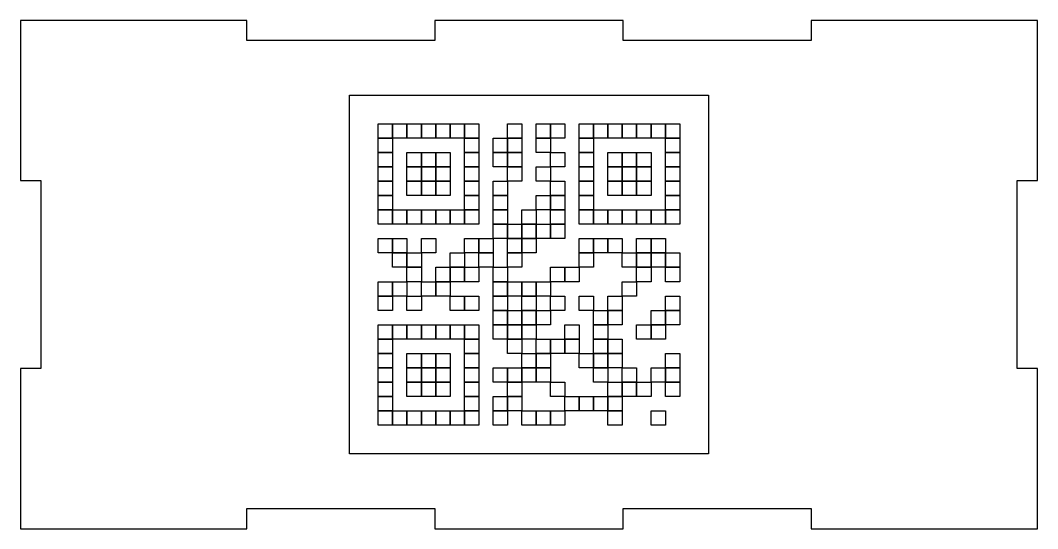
# Model space of a CAD drawing. Extents: x 0 to 15, y 10.5 to 18.
# Drawn here: x 0 to 5.91, y 10.51 to 13.46 of the extents above; entities that cross this region are included whole.
import ezdxf

# ---------------------------------------------------------------- set-up
doc = ezdxf.new("R2010")
doc.units = 0
doc.layers.get('0').update_dxf_attribs({"linetype": 'CONTINUOUS'})

msp = doc.modelspace()

# ---------------------------------------------------------------- linework, layer by layer
at = {"color": 1}
for p, q in [((0, 13.464567), (0, 12.533937)), ((0.224016, 13.464567), (0, 13.464567)), ((1.315512, 13.464567), (0.224016, 13.464567)), ((1.315512, 13.346457), (1.315512, 13.464567)), ((3.498504, 13.464567), (2.407008, 13.464567)), ((2.407008, 13.464567), (2.407008, 13.346457)), ((3.498504, 13.346457), (3.498504, 13.464567)), ((5.905512, 13.464567), (4.59, 13.464567)), ((4.59, 13.464567), (4.59, 13.346457)), ((5.905512, 12.533937), (5.905512, 13.464567)), ((2.407008, 13.346457), (1.315512, 13.346457)), ((4.59, 13.346457), (3.498504, 13.346457)), ((0, 12.533937), (0.11811, 12.533937)), ((0.11811, 12.533937), (0.11811, 11.442441)), ((5.787402, 11.442441), (5.787402, 12.533937)), ((5.787402, 12.533937), (5.905512, 12.533937)), ((0.11811, 11.442441), (0, 11.442441)), ((0, 11.442441), (0, 10.511811)), ((5.905512, 11.442441), (5.787402, 11.442441)), ((5.905512, 10.511811), (5.905512, 11.442441)), ((1.315512, 10.511811), (1.315512, 10.629921)), ((1.315512, 10.629921), (2.407008, 10.629921)), ((2.407008, 10.629921), (2.407008, 10.511811)), ((3.498504, 10.511811), (3.498504, 10.629921)), ((3.498504, 10.629921), (4.59, 10.629921)), ((4.59, 10.629921), (4.59, 10.511811)), ((0, 10.511811), (1.315512, 10.511811)), ((2.407008, 10.511811), (3.498504, 10.511811)), ((4.59, 10.511811), (5.681496, 10.511811)), ((5.681496, 10.511811), (5.905512, 10.511811))]:
    msp.add_line(p, q, dxfattribs=at)
at = {"color": 7}
for p, q in [((1.911091, 13.029854), (3.994421, 13.029854)), ((1.911091, 10.946524), (1.911091, 13.029854)), ((3.994421, 13.029854), (3.994421, 10.946524)), ((2.077757, 12.863188), (2.16109, 12.863188)), ((2.077757, 12.779855), (2.077757, 12.863188)), ((2.16109, 12.863188), (2.16109, 12.779855)), ((2.16109, 12.863188), (2.244423, 12.863188)), ((2.16109, 12.779855), (2.16109, 12.863188)), ((2.244423, 12.863188), (2.244423, 12.779855)), ((2.244423, 12.863188), (2.327757, 12.863188)), ((2.244423, 12.779855), (2.244423, 12.863188)), ((2.327757, 12.863188), (2.327757, 12.779855)), ((2.327757, 12.863188), (2.41109, 12.863188)), ((2.327757, 12.779855), (2.327757, 12.863188)), ((2.41109, 12.863188), (2.41109, 12.779855)), ((2.41109, 12.863188), (2.494423, 12.863188)), ((2.41109, 12.779855), (2.41109, 12.863188)), ((2.494423, 12.863188), (2.494423, 12.779855)), ((2.494423, 12.863188), (2.577756, 12.863188)), ((2.494423, 12.779855), (2.494423, 12.863188)), ((2.577756, 12.863188), (2.577756, 12.779855)), ((2.577756, 12.863188), (2.66109, 12.863188)), ((2.577756, 12.779855), (2.577756, 12.863188)), ((2.66109, 12.863188), (2.66109, 12.779855)), ((2.827756, 12.863188), (2.911089, 12.863188)), ((2.827756, 12.779855), (2.827756, 12.863188)), ((2.911089, 12.863188), (2.911089, 12.779855)), ((2.994423, 12.863188), (3.077756, 12.863188)), ((2.994423, 12.779855), (2.994423, 12.863188)), ((3.077756, 12.863188), (3.077756, 12.779855)), ((3.077756, 12.863188), (3.161089, 12.863188)), ((3.077756, 12.779855), (3.077756, 12.863188)), ((3.161089, 12.863188), (3.161089, 12.779855)), ((3.244422, 12.863188), (3.327755, 12.863188)), ((3.244422, 12.779855), (3.244422, 12.863188)), ((3.327755, 12.863188), (3.327755, 12.779855)), ((3.327755, 12.863188), (3.411089, 12.863188)), ((3.327755, 12.779855), (3.327755, 12.863188)), ((3.411089, 12.863188), (3.411089, 12.779855)), ((3.411089, 12.863188), (3.494422, 12.863188)), ((3.411089, 12.779855), (3.411089, 12.863188)), ((3.494422, 12.863188), (3.494422, 12.779855)), ((3.494422, 12.863188), (3.577755, 12.863188)), ((3.494422, 12.779855), (3.494422, 12.863188)), ((3.577755, 12.863188), (3.577755, 12.779855)), ((3.577755, 12.863188), (3.661088, 12.863188)), ((3.577755, 12.779855), (3.577755, 12.863188)), ((3.661088, 12.863188), (3.661088, 12.779855)), ((3.661088, 12.863188), (3.744422, 12.863188)), ((3.661088, 12.779855), (3.661088, 12.863188)), ((3.744422, 12.863188), (3.744422, 12.779855)), ((3.744422, 12.863188), (3.827755, 12.863188)), ((3.744422, 12.779855), (3.744422, 12.863188)), ((3.827755, 12.863188), (3.827755, 12.779855)), ((2.16109, 12.779855), (2.077757, 12.779855)), ((2.077757, 12.779855), (2.16109, 12.779855)), ((2.077757, 12.696521), (2.077757, 12.779855)), ((2.244423, 12.779855), (2.16109, 12.779855)), ((2.16109, 12.779855), (2.16109, 12.696521)), ((2.327757, 12.779855), (2.244423, 12.779855)), ((2.41109, 12.779855), (2.327757, 12.779855)), ((2.494423, 12.779855), (2.41109, 12.779855)), ((2.577756, 12.779855), (2.494423, 12.779855)), ((2.66109, 12.779855), (2.577756, 12.779855)), ((2.577756, 12.779855), (2.66109, 12.779855)), ((2.577756, 12.696521), (2.577756, 12.779855)), ((2.66109, 12.779855), (2.66109, 12.696521)), ((2.744423, 12.779855), (2.827756, 12.779855)), ((2.744423, 12.696521), (2.744423, 12.779855)), ((2.911089, 12.779855), (2.827756, 12.779855)), ((2.827756, 12.779855), (2.827756, 12.696521)), ((2.827756, 12.779855), (2.911089, 12.779855)), ((2.827756, 12.696521), (2.827756, 12.779855)), ((2.911089, 12.779855), (2.911089, 12.696521)), ((3.077756, 12.779855), (2.994423, 12.779855)), ((2.994423, 12.779855), (3.077756, 12.779855)), ((2.994423, 12.696521), (2.994423, 12.779855)), ((3.161089, 12.779855), (3.077756, 12.779855)), ((3.077756, 12.779855), (3.077756, 12.696521)), ((3.327755, 12.779855), (3.244422, 12.779855)), ((3.244422, 12.779855), (3.327755, 12.779855)), ((3.244422, 12.696521), (3.244422, 12.779855)), ((3.411089, 12.779855), (3.327755, 12.779855)), ((3.327755, 12.779855), (3.327755, 12.696521)), ((3.494422, 12.779855), (3.411089, 12.779855)), ((3.577755, 12.779855), (3.494422, 12.779855)), ((3.661088, 12.779855), (3.577755, 12.779855)), ((3.744422, 12.779855), (3.661088, 12.779855)), ((3.827755, 12.779855), (3.744422, 12.779855)), ((3.744422, 12.779855), (3.827755, 12.779855)), ((3.744422, 12.696521), (3.744422, 12.779855)), ((3.827755, 12.779855), (3.827755, 12.696521)), ((2.16109, 12.696521), (2.077757, 12.696521)), ((2.077757, 12.696521), (2.16109, 12.696521)), ((2.077757, 12.613188), (2.077757, 12.696521)), ((2.16109, 12.696521), (2.16109, 12.613188)), ((2.244423, 12.696521), (2.327757, 12.696521)), ((2.244423, 12.613188), (2.244423, 12.696521)), ((2.327757, 12.696521), (2.327757, 12.613188)), ((2.327757, 12.696521), (2.41109, 12.696521)), ((2.327757, 12.613188), (2.327757, 12.696521)), ((2.41109, 12.696521), (2.41109, 12.613188)), ((2.41109, 12.696521), (2.494423, 12.696521)), ((2.41109, 12.613188), (2.41109, 12.696521)), ((2.494423, 12.696521), (2.494423, 12.613188)), ((2.66109, 12.696521), (2.577756, 12.696521)), ((2.577756, 12.696521), (2.66109, 12.696521)), ((2.577756, 12.613188), (2.577756, 12.696521)), ((2.66109, 12.696521), (2.66109, 12.613188)), ((2.827756, 12.696521), (2.744423, 12.696521)), ((2.744423, 12.696521), (2.827756, 12.696521)), ((2.744423, 12.613188), (2.744423, 12.696521)), ((2.911089, 12.696521), (2.827756, 12.696521)), ((2.827756, 12.696521), (2.827756, 12.613188)), ((2.827756, 12.696521), (2.911089, 12.696521)), ((2.827756, 12.613188), (2.827756, 12.696521)), ((2.911089, 12.696521), (2.911089, 12.613188)), ((3.077756, 12.696521), (2.994423, 12.696521)), ((3.077756, 12.696521), (3.161089, 12.696521)), ((3.077756, 12.613188), (3.077756, 12.696521)), ((3.161089, 12.696521), (3.161089, 12.613188)), ((3.327755, 12.696521), (3.244422, 12.696521)), ((3.244422, 12.696521), (3.327755, 12.696521)), ((3.244422, 12.613188), (3.244422, 12.696521)), ((3.327755, 12.696521), (3.327755, 12.613188)), ((3.411089, 12.696521), (3.494422, 12.696521)), ((3.411089, 12.613188), (3.411089, 12.696521)), ((3.494422, 12.696521), (3.494422, 12.613188)), ((3.494422, 12.696521), (3.577755, 12.696521)), ((3.494422, 12.613188), (3.494422, 12.696521)), ((3.577755, 12.696521), (3.577755, 12.613188)), ((3.577755, 12.696521), (3.661088, 12.696521)), ((3.577755, 12.613188), (3.577755, 12.696521)), ((3.661088, 12.696521), (3.661088, 12.613188)), ((3.827755, 12.696521), (3.744422, 12.696521)), ((3.744422, 12.696521), (3.827755, 12.696521)), ((3.744422, 12.613188), (3.744422, 12.696521)), ((3.827755, 12.696521), (3.827755, 12.613188)), ((2.16109, 12.613188), (2.077757, 12.613188)), ((2.077757, 12.613188), (2.16109, 12.613188)), ((2.077757, 12.529855), (2.077757, 12.613188)), ((2.16109, 12.613188), (2.16109, 12.529855)), ((2.327757, 12.613188), (2.244423, 12.613188)), ((2.244423, 12.613188), (2.327757, 12.613188)), ((2.244423, 12.529855), (2.244423, 12.613188)), ((2.41109, 12.613188), (2.327757, 12.613188)), ((2.327757, 12.613188), (2.327757, 12.529855)), ((2.327757, 12.613188), (2.41109, 12.613188)), ((2.327757, 12.529855), (2.327757, 12.613188)), ((2.494423, 12.613188), (2.41109, 12.613188)), ((2.41109, 12.613188), (2.41109, 12.529855)), ((2.41109, 12.613188), (2.494423, 12.613188)), ((2.41109, 12.529855), (2.41109, 12.613188)), ((2.494423, 12.613188), (2.494423, 12.529855)), ((2.66109, 12.613188), (2.577756, 12.613188)), ((2.577756, 12.613188), (2.66109, 12.613188)), ((2.577756, 12.529855), (2.577756, 12.613188)), ((2.66109, 12.613188), (2.66109, 12.529855)), ((2.827756, 12.613188), (2.744423, 12.613188)), ((2.911089, 12.613188), (2.827756, 12.613188)), ((2.827756, 12.613188), (2.911089, 12.613188)), ((2.827756, 12.529855), (2.827756, 12.613188)), ((2.911089, 12.613188), (2.911089, 12.529855)), ((2.994423, 12.613188), (3.077756, 12.613188)), ((2.994423, 12.529855), (2.994423, 12.613188)), ((3.161089, 12.613188), (3.077756, 12.613188)), ((3.077756, 12.613188), (3.077756, 12.529855)), ((3.327755, 12.613188), (3.244422, 12.613188)), ((3.244422, 12.613188), (3.327755, 12.613188)), ((3.244422, 12.529855), (3.244422, 12.613188)), ((3.327755, 12.613188), (3.327755, 12.529855)), ((3.494422, 12.613188), (3.411089, 12.613188)), ((3.411089, 12.613188), (3.494422, 12.613188)), ((3.411089, 12.529855), (3.411089, 12.613188)), ((3.577755, 12.613188), (3.494422, 12.613188)), ((3.494422, 12.613188), (3.494422, 12.529855)), ((3.494422, 12.613188), (3.577755, 12.613188)), ((3.494422, 12.529855), (3.494422, 12.613188)), ((3.661088, 12.613188), (3.577755, 12.613188)), ((3.577755, 12.613188), (3.577755, 12.529855)), ((3.577755, 12.613188), (3.661088, 12.613188)), ((3.577755, 12.529855), (3.577755, 12.613188)), ((3.661088, 12.613188), (3.661088, 12.529855)), ((3.827755, 12.613188), (3.744422, 12.613188)), ((3.744422, 12.613188), (3.827755, 12.613188)), ((3.744422, 12.529855), (3.744422, 12.613188)), ((3.827755, 12.613188), (3.827755, 12.529855)), ((2.16109, 12.529855), (2.077757, 12.529855)), ((2.077757, 12.529855), (2.16109, 12.529855)), ((2.077757, 12.446522), (2.077757, 12.529855)), ((2.16109, 12.529855), (2.16109, 12.446522)), ((2.327757, 12.529855), (2.244423, 12.529855)), ((2.244423, 12.529855), (2.327757, 12.529855)), ((2.244423, 12.446522), (2.244423, 12.529855)), ((2.41109, 12.529855), (2.327757, 12.529855)), ((2.327757, 12.529855), (2.327757, 12.446522)), ((2.327757, 12.529855), (2.41109, 12.529855)), ((2.327757, 12.446522), (2.327757, 12.529855)), ((2.494423, 12.529855), (2.41109, 12.529855)), ((2.41109, 12.529855), (2.41109, 12.446522)), ((2.41109, 12.529855), (2.494423, 12.529855)), ((2.41109, 12.446522), (2.41109, 12.529855)), ((2.494423, 12.529855), (2.494423, 12.446522)), ((2.66109, 12.529855), (2.577756, 12.529855)), ((2.577756, 12.529855), (2.66109, 12.529855)), ((2.577756, 12.446522), (2.577756, 12.529855)), ((2.66109, 12.529855), (2.66109, 12.446522)), ((2.744423, 12.529855), (2.827756, 12.529855)), ((2.744423, 12.446522), (2.744423, 12.529855)), ((2.911089, 12.529855), (2.827756, 12.529855)), ((2.827756, 12.529855), (2.827756, 12.446522)), ((3.077756, 12.529855), (2.994423, 12.529855)), ((3.077756, 12.529855), (3.161089, 12.529855)), ((3.077756, 12.446522), (3.077756, 12.529855)), ((3.161089, 12.529855), (3.161089, 12.446522)), ((3.327755, 12.529855), (3.244422, 12.529855)), ((3.244422, 12.529855), (3.327755, 12.529855)), ((3.244422, 12.446522), (3.244422, 12.529855)), ((3.327755, 12.529855), (3.327755, 12.446522)), ((3.494422, 12.529855), (3.411089, 12.529855)), ((3.411089, 12.529855), (3.494422, 12.529855)), ((3.411089, 12.446522), (3.411089, 12.529855)), ((3.577755, 12.529855), (3.494422, 12.529855)), ((3.494422, 12.529855), (3.494422, 12.446522)), ((3.494422, 12.529855), (3.577755, 12.529855)), ((3.494422, 12.446522), (3.494422, 12.529855)), ((3.661088, 12.529855), (3.577755, 12.529855)), ((3.577755, 12.529855), (3.577755, 12.446522)), ((3.577755, 12.529855), (3.661088, 12.529855)), ((3.577755, 12.446522), (3.577755, 12.529855)), ((3.661088, 12.529855), (3.661088, 12.446522)), ((3.827755, 12.529855), (3.744422, 12.529855)), ((3.744422, 12.529855), (3.827755, 12.529855)), ((3.744422, 12.446522), (3.744422, 12.529855)), ((3.827755, 12.529855), (3.827755, 12.446522)), ((2.16109, 12.446522), (2.077757, 12.446522)), ((2.077757, 12.446522), (2.16109, 12.446522)), ((2.077757, 12.363189), (2.077757, 12.446522)), ((2.16109, 12.446522), (2.16109, 12.363189)), ((2.327757, 12.446522), (2.244423, 12.446522)), ((2.41109, 12.446522), (2.327757, 12.446522)), ((2.494423, 12.446522), (2.41109, 12.446522)), ((2.66109, 12.446522), (2.577756, 12.446522)), ((2.577756, 12.446522), (2.66109, 12.446522)), ((2.577756, 12.363189), (2.577756, 12.446522)), ((2.66109, 12.446522), (2.66109, 12.363189)), ((2.827756, 12.446522), (2.744423, 12.446522)), ((2.744423, 12.446522), (2.827756, 12.446522)), ((2.744423, 12.363189), (2.744423, 12.446522)), ((2.827756, 12.446522), (2.827756, 12.363189)), ((2.994423, 12.446522), (3.077756, 12.446522)), ((2.994423, 12.363189), (2.994423, 12.446522)), ((3.161089, 12.446522), (3.077756, 12.446522)), ((3.077756, 12.446522), (3.077756, 12.363189)), ((3.077756, 12.446522), (3.161089, 12.446522)), ((3.077756, 12.363189), (3.077756, 12.446522)), ((3.161089, 12.446522), (3.161089, 12.363189)), ((3.327755, 12.446522), (3.244422, 12.446522)), ((3.244422, 12.446522), (3.327755, 12.446522)), ((3.244422, 12.363189), (3.244422, 12.446522)), ((3.327755, 12.446522), (3.327755, 12.363189)), ((3.494422, 12.446522), (3.411089, 12.446522)), ((3.577755, 12.446522), (3.494422, 12.446522)), ((3.661088, 12.446522), (3.577755, 12.446522)), ((3.827755, 12.446522), (3.744422, 12.446522)), ((3.744422, 12.446522), (3.827755, 12.446522)), ((3.744422, 12.363189), (3.744422, 12.446522)), ((3.827755, 12.446522), (3.827755, 12.363189)), ((2.16109, 12.363189), (2.077757, 12.363189)), ((2.077757, 12.363189), (2.16109, 12.363189)), ((2.077757, 12.279855), (2.077757, 12.363189)), ((2.16109, 12.363189), (2.16109, 12.279855)), ((2.16109, 12.363189), (2.244423, 12.363189)), ((2.16109, 12.279855), (2.16109, 12.363189)), ((2.244423, 12.363189), (2.244423, 12.279855)), ((2.244423, 12.363189), (2.327757, 12.363189)), ((2.244423, 12.279855), (2.244423, 12.363189)), ((2.327757, 12.363189), (2.327757, 12.279855)), ((2.327757, 12.363189), (2.41109, 12.363189)), ((2.327757, 12.279855), (2.327757, 12.363189)), ((2.41109, 12.363189), (2.41109, 12.279855)), ((2.41109, 12.363189), (2.494423, 12.363189)), ((2.41109, 12.279855), (2.41109, 12.363189)), ((2.494423, 12.363189), (2.494423, 12.279855)), ((2.494423, 12.363189), (2.577756, 12.363189)), ((2.494423, 12.279855), (2.494423, 12.363189)), ((2.66109, 12.363189), (2.577756, 12.363189)), ((2.577756, 12.363189), (2.577756, 12.279855)), ((2.577756, 12.363189), (2.66109, 12.363189)), ((2.577756, 12.279855), (2.577756, 12.363189)), ((2.66109, 12.363189), (2.66109, 12.279855)), ((2.827756, 12.363189), (2.744423, 12.363189)), ((2.744423, 12.363189), (2.827756, 12.363189)), ((2.744423, 12.279855), (2.744423, 12.363189)), ((2.827756, 12.363189), (2.827756, 12.279855)), ((2.911089, 12.363189), (2.994423, 12.363189)), ((2.911089, 12.279855), (2.911089, 12.363189)), ((3.077756, 12.363189), (2.994423, 12.363189)), ((2.994423, 12.363189), (2.994423, 12.279855)), ((3.161089, 12.363189), (3.077756, 12.363189)), ((3.077756, 12.363189), (3.161089, 12.363189)), ((3.077756, 12.279855), (3.077756, 12.363189)), ((3.161089, 12.363189), (3.161089, 12.279855)), ((3.327755, 12.363189), (3.244422, 12.363189)), ((3.244422, 12.363189), (3.327755, 12.363189)), ((3.244422, 12.279855), (3.244422, 12.363189)), ((3.327755, 12.363189), (3.327755, 12.279855)), ((3.327755, 12.363189), (3.411089, 12.363189)), ((3.327755, 12.279855), (3.327755, 12.363189)), ((3.411089, 12.363189), (3.411089, 12.279855)), ((3.411089, 12.363189), (3.494422, 12.363189)), ((3.411089, 12.279855), (3.411089, 12.363189)), ((3.494422, 12.363189), (3.494422, 12.279855)), ((3.494422, 12.363189), (3.577755, 12.363189)), ((3.494422, 12.279855), (3.494422, 12.363189)), ((3.577755, 12.363189), (3.577755, 12.279855)), ((3.577755, 12.363189), (3.661088, 12.363189)), ((3.577755, 12.279855), (3.577755, 12.363189)), ((3.661088, 12.363189), (3.661088, 12.279855)), ((3.661088, 12.363189), (3.744422, 12.363189)), ((3.661088, 12.279855), (3.661088, 12.363189)), ((3.827755, 12.363189), (3.744422, 12.363189)), ((3.744422, 12.363189), (3.744422, 12.279855)), ((3.744422, 12.363189), (3.827755, 12.363189)), ((3.744422, 12.279855), (3.744422, 12.363189)), ((3.827755, 12.363189), (3.827755, 12.279855)), ((2.16109, 12.279855), (2.077757, 12.279855)), ((2.244423, 12.279855), (2.16109, 12.279855)), ((2.327757, 12.279855), (2.244423, 12.279855)), ((2.41109, 12.279855), (2.327757, 12.279855)), ((2.494423, 12.279855), (2.41109, 12.279855)), ((2.577756, 12.279855), (2.494423, 12.279855)), ((2.66109, 12.279855), (2.577756, 12.279855)), ((2.827756, 12.279855), (2.744423, 12.279855)), ((2.744423, 12.279855), (2.827756, 12.279855)), ((2.744423, 12.196522), (2.744423, 12.279855)), ((2.827756, 12.279855), (2.827756, 12.196522)), ((2.827756, 12.279855), (2.911089, 12.279855)), ((2.827756, 12.196522), (2.827756, 12.279855)), ((2.994423, 12.279855), (2.911089, 12.279855)), ((2.911089, 12.279855), (2.911089, 12.196522)), ((2.911089, 12.279855), (2.994423, 12.279855)), ((2.911089, 12.196522), (2.911089, 12.279855)), ((2.994423, 12.279855), (2.994423, 12.196522)), ((2.994423, 12.279855), (3.077756, 12.279855)), ((2.994423, 12.196522), (2.994423, 12.279855)), ((3.161089, 12.279855), (3.077756, 12.279855)), ((3.077756, 12.279855), (3.077756, 12.196522)), ((3.077756, 12.279855), (3.161089, 12.279855)), ((3.077756, 12.196522), (3.077756, 12.279855)), ((3.161089, 12.279855), (3.161089, 12.196522)), ((3.327755, 12.279855), (3.244422, 12.279855)), ((3.411089, 12.279855), (3.327755, 12.279855)), ((3.494422, 12.279855), (3.411089, 12.279855)), ((3.577755, 12.279855), (3.494422, 12.279855)), ((3.661088, 12.279855), (3.577755, 12.279855)), ((3.744422, 12.279855), (3.661088, 12.279855)), ((3.827755, 12.279855), (3.744422, 12.279855)), ((2.077757, 12.196522), (2.16109, 12.196522)), ((2.077757, 12.113189), (2.077757, 12.196522)), ((2.16109, 12.196522), (2.16109, 12.113189)), ((2.16109, 12.196522), (2.244423, 12.196522)), ((2.16109, 12.113189), (2.16109, 12.196522)), ((2.244423, 12.196522), (2.244423, 12.113189)), ((2.327757, 12.196522), (2.41109, 12.196522)), ((2.327757, 12.113189), (2.327757, 12.196522)), ((2.41109, 12.196522), (2.41109, 12.113189)), ((2.577756, 12.196522), (2.66109, 12.196522)), ((2.577756, 12.113189), (2.577756, 12.196522)), ((2.66109, 12.196522), (2.66109, 12.113189)), ((2.66109, 12.196522), (2.744423, 12.196522)), ((2.66109, 12.113189), (2.66109, 12.196522)), ((2.827756, 12.196522), (2.744423, 12.196522)), ((2.744423, 12.196522), (2.744423, 12.113189)), ((2.911089, 12.196522), (2.827756, 12.196522)), ((2.827756, 12.196522), (2.911089, 12.196522)), ((2.827756, 12.113189), (2.827756, 12.196522)), ((2.994423, 12.196522), (2.911089, 12.196522)), ((2.911089, 12.196522), (2.911089, 12.113189)), ((2.911089, 12.196522), (2.994423, 12.196522)), ((2.911089, 12.113189), (2.911089, 12.196522)), ((3.077756, 12.196522), (2.994423, 12.196522)), ((2.994423, 12.196522), (2.994423, 12.113189)), ((3.161089, 12.196522), (3.077756, 12.196522)), ((3.244422, 12.196522), (3.327755, 12.196522)), ((3.244422, 12.113189), (3.244422, 12.196522)), ((3.327755, 12.196522), (3.327755, 12.113189)), ((3.327755, 12.196522), (3.411089, 12.196522)), ((3.327755, 12.113189), (3.327755, 12.196522)), ((3.411089, 12.196522), (3.411089, 12.113189)), ((3.411089, 12.196522), (3.494422, 12.196522)), ((3.411089, 12.113189), (3.411089, 12.196522)), ((3.494422, 12.196522), (3.494422, 12.113189)), ((3.577755, 12.196522), (3.661088, 12.196522)), ((3.577755, 12.113189), (3.577755, 12.196522)), ((3.661088, 12.196522), (3.661088, 12.113189)), ((3.661088, 12.196522), (3.744422, 12.196522)), ((3.661088, 12.113189), (3.661088, 12.196522)), ((3.744422, 12.196522), (3.744422, 12.113189)), ((2.16109, 12.113189), (2.077757, 12.113189)), ((2.244423, 12.113189), (2.16109, 12.113189)), ((2.16109, 12.113189), (2.244423, 12.113189)), ((2.16109, 12.029856), (2.16109, 12.113189)), ((2.244423, 12.113189), (2.244423, 12.029856)), ((2.244423, 12.113189), (2.327757, 12.113189)), ((2.244423, 12.029856), (2.244423, 12.113189)), ((2.41109, 12.113189), (2.327757, 12.113189)), ((2.327757, 12.113189), (2.327757, 12.029856)), ((2.494423, 12.113189), (2.577756, 12.113189)), ((2.494423, 12.029856), (2.494423, 12.113189)), ((2.66109, 12.113189), (2.577756, 12.113189)), ((2.577756, 12.113189), (2.577756, 12.029856)), ((2.744423, 12.113189), (2.66109, 12.113189)), ((2.66109, 12.113189), (2.744423, 12.113189)), ((2.66109, 12.029856), (2.66109, 12.113189)), ((2.744423, 12.113189), (2.744423, 12.029856)), ((2.911089, 12.113189), (2.827756, 12.113189)), ((2.827756, 12.113189), (2.911089, 12.113189)), ((2.827756, 12.029856), (2.827756, 12.113189)), ((2.994423, 12.113189), (2.911089, 12.113189)), ((2.911089, 12.113189), (2.911089, 12.029856)), ((3.327755, 12.113189), (3.244422, 12.113189)), ((3.244422, 12.113189), (3.327755, 12.113189)), ((3.244422, 12.029856), (3.244422, 12.113189)), ((3.411089, 12.113189), (3.327755, 12.113189)), ((3.327755, 12.113189), (3.327755, 12.029856)), ((3.494422, 12.113189), (3.411089, 12.113189)), ((3.494422, 12.113189), (3.577755, 12.113189)), ((3.494422, 12.029856), (3.494422, 12.113189)), ((3.661088, 12.113189), (3.577755, 12.113189)), ((3.577755, 12.113189), (3.577755, 12.029856)), ((3.577755, 12.113189), (3.661088, 12.113189)), ((3.577755, 12.029856), (3.577755, 12.113189)), ((3.744422, 12.113189), (3.661088, 12.113189)), ((3.661088, 12.113189), (3.661088, 12.029856)), ((3.661088, 12.113189), (3.744422, 12.113189)), ((3.661088, 12.029856), (3.661088, 12.113189)), ((3.744422, 12.113189), (3.744422, 12.029856)), ((3.744422, 12.113189), (3.827755, 12.113189)), ((3.744422, 12.029856), (3.744422, 12.113189)), ((3.827755, 12.113189), (3.827755, 12.029856)), ((2.244423, 12.029856), (2.16109, 12.029856)), ((2.327757, 12.029856), (2.244423, 12.029856)), ((2.244423, 12.029856), (2.327757, 12.029856)), ((2.244423, 11.946522), (2.244423, 12.029856)), ((2.327757, 12.029856), (2.327757, 11.946522)), ((2.41109, 12.029856), (2.494423, 12.029856)), ((2.41109, 11.946522), (2.41109, 12.029856)), ((2.577756, 12.029856), (2.494423, 12.029856)), ((2.494423, 12.029856), (2.494423, 11.946522)), ((2.494423, 12.029856), (2.577756, 12.029856)), ((2.494423, 11.946522), (2.494423, 12.029856)), ((2.577756, 12.029856), (2.577756, 11.946522)), ((2.577756, 12.029856), (2.66109, 12.029856)), ((2.577756, 11.946522), (2.577756, 12.029856)), ((2.744423, 12.029856), (2.66109, 12.029856)), ((2.66109, 12.029856), (2.66109, 11.946522)), ((2.744423, 12.029856), (2.827756, 12.029856)), ((2.744423, 11.946522), (2.744423, 12.029856)), ((2.911089, 12.029856), (2.827756, 12.029856)), ((2.827756, 12.029856), (2.827756, 11.946522)), ((3.077756, 12.029856), (3.161089, 12.029856)), ((3.077756, 11.946522), (3.077756, 12.029856)), ((3.161089, 12.029856), (3.161089, 11.946522)), ((3.161089, 12.029856), (3.244422, 12.029856)), ((3.161089, 11.946522), (3.161089, 12.029856)), ((3.327755, 12.029856), (3.244422, 12.029856)), ((3.244422, 12.029856), (3.244422, 11.946522)), ((3.577755, 12.029856), (3.494422, 12.029856)), ((3.661088, 12.029856), (3.577755, 12.029856)), ((3.577755, 12.029856), (3.661088, 12.029856)), ((3.577755, 11.946522), (3.577755, 12.029856)), ((3.744422, 12.029856), (3.661088, 12.029856)), ((3.661088, 12.029856), (3.661088, 11.946522)), ((3.827755, 12.029856), (3.744422, 12.029856)), ((3.744422, 12.029856), (3.827755, 12.029856)), ((3.744422, 11.946522), (3.744422, 12.029856)), ((3.827755, 12.029856), (3.827755, 11.946522)), ((2.077757, 11.946522), (2.16109, 11.946522)), ((2.077757, 11.863189), (2.077757, 11.946522)), ((2.16109, 11.946522), (2.16109, 11.863189)), ((2.16109, 11.946522), (2.244423, 11.946522)), ((2.16109, 11.863189), (2.16109, 11.946522)), ((2.327757, 11.946522), (2.244423, 11.946522)), ((2.244423, 11.946522), (2.244423, 11.863189)), ((2.327757, 11.946522), (2.41109, 11.946522)), ((2.327757, 11.863189), (2.327757, 11.946522)), ((2.494423, 11.946522), (2.41109, 11.946522)), ((2.41109, 11.946522), (2.41109, 11.863189)), ((2.41109, 11.946522), (2.494423, 11.946522)), ((2.41109, 11.863189), (2.41109, 11.946522)), ((2.577756, 11.946522), (2.494423, 11.946522)), ((2.494423, 11.946522), (2.494423, 11.863189)), ((2.66109, 11.946522), (2.577756, 11.946522)), ((2.827756, 11.946522), (2.744423, 11.946522)), ((2.744423, 11.946522), (2.827756, 11.946522)), ((2.744423, 11.863189), (2.744423, 11.946522)), ((2.827756, 11.946522), (2.827756, 11.863189)), ((2.827756, 11.946522), (2.911089, 11.946522)), ((2.827756, 11.863189), (2.827756, 11.946522)), ((2.911089, 11.946522), (2.911089, 11.863189)), ((2.911089, 11.946522), (2.994423, 11.946522)), ((2.911089, 11.863189), (2.911089, 11.946522)), ((2.994423, 11.946522), (2.994423, 11.863189)), ((2.994423, 11.946522), (3.077756, 11.946522)), ((2.994423, 11.863189), (2.994423, 11.946522)), ((3.161089, 11.946522), (3.077756, 11.946522)), ((3.077756, 11.946522), (3.077756, 11.863189)), ((3.244422, 11.946522), (3.161089, 11.946522)), ((3.494422, 11.946522), (3.577755, 11.946522)), ((3.494422, 11.863189), (3.494422, 11.946522)), ((3.661088, 11.946522), (3.577755, 11.946522)), ((3.577755, 11.946522), (3.577755, 11.863189)), ((3.827755, 11.946522), (3.744422, 11.946522)), ((2.16109, 11.863189), (2.077757, 11.863189)), ((2.077757, 11.863189), (2.16109, 11.863189)), ((2.077757, 11.779856), (2.077757, 11.863189)), ((2.244423, 11.863189), (2.16109, 11.863189)), ((2.16109, 11.863189), (2.16109, 11.779856)), ((2.244423, 11.863189), (2.327757, 11.863189)), ((2.244423, 11.779856), (2.244423, 11.863189)), ((2.41109, 11.863189), (2.327757, 11.863189)), ((2.327757, 11.863189), (2.327757, 11.779856)), ((2.494423, 11.863189), (2.41109, 11.863189)), ((2.494423, 11.863189), (2.577756, 11.863189)), ((2.494423, 11.779856), (2.494423, 11.863189)), ((2.577756, 11.863189), (2.577756, 11.779856)), ((2.577756, 11.863189), (2.66109, 11.863189)), ((2.577756, 11.779856), (2.577756, 11.863189)), ((2.66109, 11.863189), (2.66109, 11.779856)), ((2.827756, 11.863189), (2.744423, 11.863189)), ((2.744423, 11.863189), (2.827756, 11.863189)), ((2.744423, 11.779856), (2.744423, 11.863189)), ((2.911089, 11.863189), (2.827756, 11.863189)), ((2.827756, 11.863189), (2.827756, 11.779856)), ((2.994423, 11.863189), (2.911089, 11.863189)), ((2.911089, 11.863189), (2.994423, 11.863189)), ((2.911089, 11.779856), (2.911089, 11.863189)), ((3.077756, 11.863189), (2.994423, 11.863189)), ((2.994423, 11.863189), (2.994423, 11.779856)), ((3.077756, 11.863189), (3.161089, 11.863189)), ((3.077756, 11.779856), (3.077756, 11.863189)), ((3.161089, 11.863189), (3.161089, 11.779856)), ((3.244422, 11.863189), (3.327755, 11.863189)), ((3.244422, 11.779856), (3.244422, 11.863189)), ((3.327755, 11.863189), (3.327755, 11.779856)), ((3.411089, 11.863189), (3.494422, 11.863189)), ((3.411089, 11.779856), (3.411089, 11.863189)), ((3.577755, 11.863189), (3.494422, 11.863189)), ((3.494422, 11.863189), (3.494422, 11.779856)), ((3.744422, 11.863189), (3.827755, 11.863189)), ((3.744422, 11.779856), (3.744422, 11.863189)), ((3.827755, 11.863189), (3.827755, 11.779856)), ((2.16109, 11.779856), (2.077757, 11.779856)), ((2.327757, 11.779856), (2.244423, 11.779856)), ((2.577756, 11.779856), (2.494423, 11.779856)), ((2.66109, 11.779856), (2.577756, 11.779856)), ((2.827756, 11.779856), (2.744423, 11.779856)), ((2.744423, 11.779856), (2.827756, 11.779856)), ((2.744423, 11.696523), (2.744423, 11.779856)), ((2.827756, 11.779856), (2.827756, 11.696523)), ((2.827756, 11.779856), (2.911089, 11.779856)), ((2.827756, 11.696523), (2.827756, 11.779856)), ((2.994423, 11.779856), (2.911089, 11.779856)), ((2.911089, 11.779856), (2.911089, 11.696523)), ((2.911089, 11.779856), (2.994423, 11.779856)), ((2.911089, 11.696523), (2.911089, 11.779856)), ((2.994423, 11.779856), (2.994423, 11.696523)), ((2.994423, 11.779856), (3.077756, 11.779856)), ((2.994423, 11.696523), (2.994423, 11.779856)), ((3.161089, 11.779856), (3.077756, 11.779856)), ((3.077756, 11.779856), (3.077756, 11.696523)), ((3.327755, 11.779856), (3.244422, 11.779856)), ((3.327755, 11.779856), (3.411089, 11.779856)), ((3.327755, 11.696523), (3.327755, 11.779856)), ((3.494422, 11.779856), (3.411089, 11.779856)), ((3.411089, 11.779856), (3.411089, 11.696523)), ((3.411089, 11.779856), (3.494422, 11.779856)), ((3.411089, 11.696523), (3.411089, 11.779856)), ((3.494422, 11.779856), (3.494422, 11.696523)), ((3.661088, 11.779856), (3.744422, 11.779856)), ((3.661088, 11.696523), (3.661088, 11.779856)), ((3.827755, 11.779856), (3.744422, 11.779856)), ((3.744422, 11.779856), (3.744422, 11.696523)), ((3.744422, 11.779856), (3.827755, 11.779856)), ((3.744422, 11.696523), (3.744422, 11.779856)), ((3.827755, 11.779856), (3.827755, 11.696523)), ((2.077757, 11.696523), (2.16109, 11.696523)), ((2.077757, 11.613189), (2.077757, 11.696523)), ((2.16109, 11.696523), (2.16109, 11.613189)), ((2.16109, 11.696523), (2.244423, 11.696523)), ((2.16109, 11.613189), (2.16109, 11.696523)), ((2.244423, 11.696523), (2.244423, 11.613189)), ((2.244423, 11.696523), (2.327757, 11.696523)), ((2.244423, 11.613189), (2.244423, 11.696523)), ((2.327757, 11.696523), (2.327757, 11.613189)), ((2.327757, 11.696523), (2.41109, 11.696523)), ((2.327757, 11.613189), (2.327757, 11.696523)), ((2.41109, 11.696523), (2.41109, 11.613189)), ((2.41109, 11.696523), (2.494423, 11.696523)), ((2.41109, 11.613189), (2.41109, 11.696523)), ((2.494423, 11.696523), (2.494423, 11.613189)), ((2.494423, 11.696523), (2.577756, 11.696523)), ((2.494423, 11.613189), (2.494423, 11.696523)), ((2.577756, 11.696523), (2.577756, 11.613189)), ((2.577756, 11.696523), (2.66109, 11.696523)), ((2.577756, 11.613189), (2.577756, 11.696523)), ((2.66109, 11.696523), (2.66109, 11.613189)), ((2.827756, 11.696523), (2.744423, 11.696523)), ((2.744423, 11.696523), (2.827756, 11.696523)), ((2.744423, 11.613189), (2.744423, 11.696523)), ((2.911089, 11.696523), (2.827756, 11.696523)), ((2.827756, 11.696523), (2.827756, 11.613189)), ((2.827756, 11.696523), (2.911089, 11.696523)), ((2.827756, 11.613189), (2.827756, 11.696523)), ((2.994423, 11.696523), (2.911089, 11.696523)), ((2.911089, 11.696523), (2.911089, 11.613189)), ((2.911089, 11.696523), (2.994423, 11.696523)), ((2.911089, 11.613189), (2.911089, 11.696523)), ((3.077756, 11.696523), (2.994423, 11.696523)), ((2.994423, 11.696523), (2.994423, 11.613189)), ((3.161089, 11.696523), (3.244422, 11.696523)), ((3.161089, 11.613189), (3.161089, 11.696523)), ((3.244422, 11.696523), (3.244422, 11.613189)), ((3.411089, 11.696523), (3.327755, 11.696523)), ((3.327755, 11.696523), (3.411089, 11.696523)), ((3.327755, 11.613189), (3.327755, 11.696523)), ((3.494422, 11.696523), (3.411089, 11.696523)), ((3.411089, 11.696523), (3.411089, 11.613189)), ((3.577755, 11.696523), (3.661088, 11.696523)), ((3.577755, 11.613189), (3.577755, 11.696523)), ((3.744422, 11.696523), (3.661088, 11.696523)), ((3.661088, 11.696523), (3.661088, 11.613189)), ((3.661088, 11.696523), (3.744422, 11.696523)), ((3.661088, 11.613189), (3.661088, 11.696523)), ((3.827755, 11.696523), (3.744422, 11.696523)), ((3.744422, 11.696523), (3.744422, 11.613189)), ((2.16109, 11.613189), (2.077757, 11.613189)), ((2.077757, 11.613189), (2.16109, 11.613189)), ((2.077757, 11.529856), (2.077757, 11.613189)), ((2.244423, 11.613189), (2.16109, 11.613189)), ((2.16109, 11.613189), (2.16109, 11.529856)), ((2.327757, 11.613189), (2.244423, 11.613189)), ((2.41109, 11.613189), (2.327757, 11.613189)), ((2.494423, 11.613189), (2.41109, 11.613189)), ((2.577756, 11.613189), (2.494423, 11.613189)), ((2.66109, 11.613189), (2.577756, 11.613189)), ((2.577756, 11.613189), (2.66109, 11.613189)), ((2.577756, 11.529856), (2.577756, 11.613189)), ((2.66109, 11.613189), (2.66109, 11.529856)), ((2.827756, 11.613189), (2.744423, 11.613189)), ((2.911089, 11.613189), (2.827756, 11.613189)), ((2.827756, 11.613189), (2.911089, 11.613189)), ((2.827756, 11.529856), (2.827756, 11.613189)), ((2.994423, 11.613189), (2.911089, 11.613189)), ((2.911089, 11.613189), (2.911089, 11.529856)), ((2.994423, 11.613189), (3.077756, 11.613189)), ((2.994423, 11.529856), (2.994423, 11.613189)), ((3.077756, 11.613189), (3.077756, 11.529856)), ((3.077756, 11.613189), (3.161089, 11.613189)), ((3.077756, 11.529856), (3.077756, 11.613189)), ((3.244422, 11.613189), (3.161089, 11.613189)), ((3.161089, 11.613189), (3.161089, 11.529856)), ((3.161089, 11.613189), (3.244422, 11.613189)), ((3.161089, 11.529856), (3.161089, 11.613189)), ((3.244422, 11.613189), (3.244422, 11.529856)), ((3.411089, 11.613189), (3.327755, 11.613189)), ((3.327755, 11.613189), (3.411089, 11.613189)), ((3.327755, 11.529856), (3.327755, 11.613189)), ((3.411089, 11.613189), (3.411089, 11.529856)), ((3.411089, 11.613189), (3.494422, 11.613189)), ((3.411089, 11.529856), (3.411089, 11.613189)), ((3.494422, 11.613189), (3.494422, 11.529856)), ((3.661088, 11.613189), (3.577755, 11.613189)), ((3.744422, 11.613189), (3.661088, 11.613189)), ((2.16109, 11.529856), (2.077757, 11.529856)), ((2.077757, 11.529856), (2.16109, 11.529856)), ((2.077757, 11.446523), (2.077757, 11.529856)), ((2.16109, 11.529856), (2.16109, 11.446523)), ((2.244423, 11.529856), (2.327757, 11.529856)), ((2.244423, 11.446523), (2.244423, 11.529856)), ((2.327757, 11.529856), (2.327757, 11.446523)), ((2.327757, 11.529856), (2.41109, 11.529856)), ((2.327757, 11.446523), (2.327757, 11.529856)), ((2.41109, 11.529856), (2.41109, 11.446523)), ((2.41109, 11.529856), (2.494423, 11.529856)), ((2.41109, 11.446523), (2.41109, 11.529856)), ((2.494423, 11.529856), (2.494423, 11.446523)), ((2.66109, 11.529856), (2.577756, 11.529856)), ((2.577756, 11.529856), (2.66109, 11.529856)), ((2.577756, 11.446523), (2.577756, 11.529856)), ((2.66109, 11.529856), (2.66109, 11.446523)), ((2.911089, 11.529856), (2.827756, 11.529856)), ((2.911089, 11.529856), (2.994423, 11.529856)), ((2.911089, 11.446523), (2.911089, 11.529856)), ((3.077756, 11.529856), (2.994423, 11.529856)), ((2.994423, 11.529856), (2.994423, 11.446523)), ((2.994423, 11.529856), (3.077756, 11.529856)), ((2.994423, 11.446523), (2.994423, 11.529856)), ((3.161089, 11.529856), (3.077756, 11.529856)), ((3.077756, 11.529856), (3.077756, 11.446523)), ((3.244422, 11.529856), (3.161089, 11.529856)), ((3.244422, 11.529856), (3.327755, 11.529856)), ((3.244422, 11.446523), (3.244422, 11.529856)), ((3.411089, 11.529856), (3.327755, 11.529856)), ((3.327755, 11.529856), (3.327755, 11.446523)), ((3.327755, 11.529856), (3.411089, 11.529856)), ((3.327755, 11.446523), (3.327755, 11.529856)), ((3.494422, 11.529856), (3.411089, 11.529856)), ((3.411089, 11.529856), (3.411089, 11.446523)), ((3.411089, 11.529856), (3.494422, 11.529856)), ((3.411089, 11.446523), (3.411089, 11.529856)), ((3.494422, 11.529856), (3.494422, 11.446523)), ((3.744422, 11.529856), (3.827755, 11.529856)), ((3.744422, 11.446523), (3.744422, 11.529856)), ((3.827755, 11.529856), (3.827755, 11.446523)), ((2.16109, 11.446523), (2.077757, 11.446523)), ((2.077757, 11.446523), (2.16109, 11.446523)), ((2.077757, 11.36319), (2.077757, 11.446523)), ((2.16109, 11.446523), (2.16109, 11.36319)), ((2.327757, 11.446523), (2.244423, 11.446523)), ((2.244423, 11.446523), (2.327757, 11.446523)), ((2.244423, 11.36319), (2.244423, 11.446523)), ((2.41109, 11.446523), (2.327757, 11.446523)), ((2.327757, 11.446523), (2.327757, 11.36319)), ((2.327757, 11.446523), (2.41109, 11.446523)), ((2.327757, 11.36319), (2.327757, 11.446523)), ((2.494423, 11.446523), (2.41109, 11.446523)), ((2.41109, 11.446523), (2.41109, 11.36319)), ((2.41109, 11.446523), (2.494423, 11.446523)), ((2.41109, 11.36319), (2.41109, 11.446523)), ((2.494423, 11.446523), (2.494423, 11.36319)), ((2.66109, 11.446523), (2.577756, 11.446523)), ((2.577756, 11.446523), (2.66109, 11.446523)), ((2.577756, 11.36319), (2.577756, 11.446523)), ((2.66109, 11.446523), (2.66109, 11.36319)), ((2.744423, 11.446523), (2.827756, 11.446523)), ((2.744423, 11.36319), (2.744423, 11.446523)), ((2.827756, 11.446523), (2.827756, 11.36319)), ((2.827756, 11.446523), (2.911089, 11.446523)), ((2.827756, 11.36319), (2.827756, 11.446523)), ((2.994423, 11.446523), (2.911089, 11.446523)), ((2.911089, 11.446523), (2.911089, 11.36319)), ((2.911089, 11.446523), (2.994423, 11.446523)), ((2.911089, 11.36319), (2.911089, 11.446523)), ((3.077756, 11.446523), (2.994423, 11.446523)), ((2.994423, 11.446523), (2.994423, 11.36319)), ((2.994423, 11.446523), (3.077756, 11.446523)), ((2.994423, 11.36319), (2.994423, 11.446523)), ((3.077756, 11.446523), (3.077756, 11.36319)), ((3.327755, 11.446523), (3.244422, 11.446523)), ((3.411089, 11.446523), (3.327755, 11.446523)), ((3.327755, 11.446523), (3.411089, 11.446523)), ((3.327755, 11.36319), (3.327755, 11.446523)), ((3.494422, 11.446523), (3.411089, 11.446523)), ((3.411089, 11.446523), (3.411089, 11.36319)), ((3.494422, 11.446523), (3.577755, 11.446523)), ((3.494422, 11.36319), (3.494422, 11.446523)), ((3.577755, 11.446523), (3.577755, 11.36319)), ((3.661088, 11.446523), (3.744422, 11.446523)), ((3.661088, 11.36319), (3.661088, 11.446523)), ((3.827755, 11.446523), (3.744422, 11.446523)), ((3.744422, 11.446523), (3.744422, 11.36319)), ((3.744422, 11.446523), (3.827755, 11.446523)), ((3.744422, 11.36319), (3.744422, 11.446523)), ((3.827755, 11.446523), (3.827755, 11.36319)), ((2.16109, 11.36319), (2.077757, 11.36319)), ((2.077757, 11.36319), (2.16109, 11.36319)), ((2.077757, 11.279857), (2.077757, 11.36319)), ((2.16109, 11.36319), (2.16109, 11.279857)), ((2.327757, 11.36319), (2.244423, 11.36319)), ((2.244423, 11.36319), (2.327757, 11.36319)), ((2.244423, 11.279857), (2.244423, 11.36319)), ((2.41109, 11.36319), (2.327757, 11.36319)), ((2.327757, 11.36319), (2.327757, 11.279857)), ((2.327757, 11.36319), (2.41109, 11.36319)), ((2.327757, 11.279857), (2.327757, 11.36319)), ((2.494423, 11.36319), (2.41109, 11.36319)), ((2.41109, 11.36319), (2.41109, 11.279857)), ((2.41109, 11.36319), (2.494423, 11.36319)), ((2.41109, 11.279857), (2.41109, 11.36319)), ((2.494423, 11.36319), (2.494423, 11.279857)), ((2.66109, 11.36319), (2.577756, 11.36319)), ((2.577756, 11.36319), (2.66109, 11.36319)), ((2.577756, 11.279857), (2.577756, 11.36319)), ((2.66109, 11.36319), (2.66109, 11.279857)), ((2.827756, 11.36319), (2.744423, 11.36319)), ((2.911089, 11.36319), (2.827756, 11.36319)), ((2.827756, 11.36319), (2.911089, 11.36319)), ((2.827756, 11.279857), (2.827756, 11.36319)), ((2.994423, 11.36319), (2.911089, 11.36319)), ((2.911089, 11.36319), (2.911089, 11.279857)), ((3.077756, 11.36319), (2.994423, 11.36319)), ((3.077756, 11.36319), (3.161089, 11.36319)), ((3.077756, 11.279857), (3.077756, 11.36319)), ((3.161089, 11.36319), (3.161089, 11.279857)), ((3.411089, 11.36319), (3.327755, 11.36319)), ((3.411089, 11.36319), (3.494422, 11.36319)), ((3.411089, 11.279857), (3.411089, 11.36319)), ((3.577755, 11.36319), (3.494422, 11.36319)), ((3.494422, 11.36319), (3.494422, 11.279857)), ((3.494422, 11.36319), (3.577755, 11.36319)), ((3.494422, 11.279857), (3.494422, 11.36319)), ((3.577755, 11.36319), (3.577755, 11.279857)), ((3.577755, 11.36319), (3.661088, 11.36319)), ((3.577755, 11.279857), (3.577755, 11.36319)), ((3.744422, 11.36319), (3.661088, 11.36319)), ((3.661088, 11.36319), (3.661088, 11.279857)), ((3.827755, 11.36319), (3.744422, 11.36319)), ((3.744422, 11.36319), (3.827755, 11.36319)), ((3.744422, 11.279857), (3.744422, 11.36319)), ((3.827755, 11.36319), (3.827755, 11.279857)), ((2.16109, 11.279857), (2.077757, 11.279857)), ((2.077757, 11.279857), (2.16109, 11.279857)), ((2.077757, 11.196523), (2.077757, 11.279857)), ((2.16109, 11.279857), (2.16109, 11.196523)), ((2.327757, 11.279857), (2.244423, 11.279857)), ((2.41109, 11.279857), (2.327757, 11.279857)), ((2.494423, 11.279857), (2.41109, 11.279857)), ((2.66109, 11.279857), (2.577756, 11.279857)), ((2.577756, 11.279857), (2.66109, 11.279857)), ((2.577756, 11.196523), (2.577756, 11.279857)), ((2.66109, 11.279857), (2.66109, 11.196523)), ((2.744423, 11.279857), (2.827756, 11.279857)), ((2.744423, 11.196523), (2.744423, 11.279857)), ((2.911089, 11.279857), (2.827756, 11.279857)), ((2.827756, 11.279857), (2.827756, 11.196523)), ((2.827756, 11.279857), (2.911089, 11.279857)), ((2.827756, 11.196523), (2.827756, 11.279857)), ((2.911089, 11.279857), (2.911089, 11.196523)), ((3.161089, 11.279857), (3.077756, 11.279857)), ((3.161089, 11.279857), (3.244422, 11.279857)), ((3.161089, 11.196523), (3.161089, 11.279857)), ((3.244422, 11.279857), (3.244422, 11.196523)), ((3.244422, 11.279857), (3.327755, 11.279857)), ((3.244422, 11.196523), (3.244422, 11.279857)), ((3.327755, 11.279857), (3.327755, 11.196523)), ((3.327755, 11.279857), (3.411089, 11.279857)), ((3.327755, 11.196523), (3.327755, 11.279857)), ((3.494422, 11.279857), (3.411089, 11.279857)), ((3.411089, 11.279857), (3.411089, 11.196523)), ((3.411089, 11.279857), (3.494422, 11.279857)), ((3.411089, 11.196523), (3.411089, 11.279857)), ((3.577755, 11.279857), (3.494422, 11.279857)), ((3.494422, 11.279857), (3.494422, 11.196523)), ((3.661088, 11.279857), (3.577755, 11.279857)), ((3.827755, 11.279857), (3.744422, 11.279857)), ((2.16109, 11.196523), (2.077757, 11.196523)), ((2.077757, 11.196523), (2.16109, 11.196523)), ((2.077757, 11.11319), (2.077757, 11.196523)), ((2.16109, 11.196523), (2.16109, 11.11319)), ((2.16109, 11.196523), (2.244423, 11.196523)), ((2.16109, 11.11319), (2.16109, 11.196523)), ((2.244423, 11.196523), (2.244423, 11.11319)), ((2.244423, 11.196523), (2.327757, 11.196523)), ((2.244423, 11.11319), (2.244423, 11.196523)), ((2.327757, 11.196523), (2.327757, 11.11319)), ((2.327757, 11.196523), (2.41109, 11.196523)), ((2.327757, 11.11319), (2.327757, 11.196523)), ((2.41109, 11.196523), (2.41109, 11.11319)), ((2.41109, 11.196523), (2.494423, 11.196523)), ((2.41109, 11.11319), (2.41109, 11.196523)), ((2.494423, 11.196523), (2.494423, 11.11319)), ((2.494423, 11.196523), (2.577756, 11.196523)), ((2.494423, 11.11319), (2.494423, 11.196523)), ((2.66109, 11.196523), (2.577756, 11.196523)), ((2.577756, 11.196523), (2.577756, 11.11319)), ((2.577756, 11.196523), (2.66109, 11.196523)), ((2.577756, 11.11319), (2.577756, 11.196523)), ((2.66109, 11.196523), (2.66109, 11.11319)), ((2.827756, 11.196523), (2.744423, 11.196523)), ((2.744423, 11.196523), (2.827756, 11.196523)), ((2.744423, 11.11319), (2.744423, 11.196523)), ((2.911089, 11.196523), (2.827756, 11.196523)), ((2.827756, 11.196523), (2.827756, 11.11319)), ((2.911089, 11.196523), (2.994423, 11.196523)), ((2.911089, 11.11319), (2.911089, 11.196523)), ((2.994423, 11.196523), (2.994423, 11.11319)), ((2.994423, 11.196523), (3.077756, 11.196523)), ((2.994423, 11.11319), (2.994423, 11.196523)), ((3.077756, 11.196523), (3.077756, 11.11319)), ((3.077756, 11.196523), (3.161089, 11.196523)), ((3.077756, 11.11319), (3.077756, 11.196523)), ((3.244422, 11.196523), (3.161089, 11.196523)), ((3.161089, 11.196523), (3.161089, 11.11319)), ((3.327755, 11.196523), (3.244422, 11.196523)), ((3.411089, 11.196523), (3.327755, 11.196523)), ((3.494422, 11.196523), (3.411089, 11.196523)), ((3.411089, 11.196523), (3.494422, 11.196523)), ((3.411089, 11.11319), (3.411089, 11.196523)), ((3.494422, 11.196523), (3.494422, 11.11319)), ((3.661088, 11.196523), (3.744422, 11.196523)), ((3.661088, 11.11319), (3.661088, 11.196523)), ((3.744422, 11.196523), (3.744422, 11.11319)), ((2.16109, 11.11319), (2.077757, 11.11319)), ((2.244423, 11.11319), (2.16109, 11.11319)), ((2.327757, 11.11319), (2.244423, 11.11319)), ((2.41109, 11.11319), (2.327757, 11.11319)), ((2.494423, 11.11319), (2.41109, 11.11319)), ((2.577756, 11.11319), (2.494423, 11.11319)), ((2.66109, 11.11319), (2.577756, 11.11319)), ((2.827756, 11.11319), (2.744423, 11.11319)), ((2.994423, 11.11319), (2.911089, 11.11319)), ((3.077756, 11.11319), (2.994423, 11.11319)), ((3.161089, 11.11319), (3.077756, 11.11319)), ((3.494422, 11.11319), (3.411089, 11.11319)), ((3.744422, 11.11319), (3.661088, 11.11319)), ((3.994421, 10.946524), (1.911091, 10.946524))]:
    msp.add_line(p, q, dxfattribs=at)

doc.saveas('drawing.dxf')
